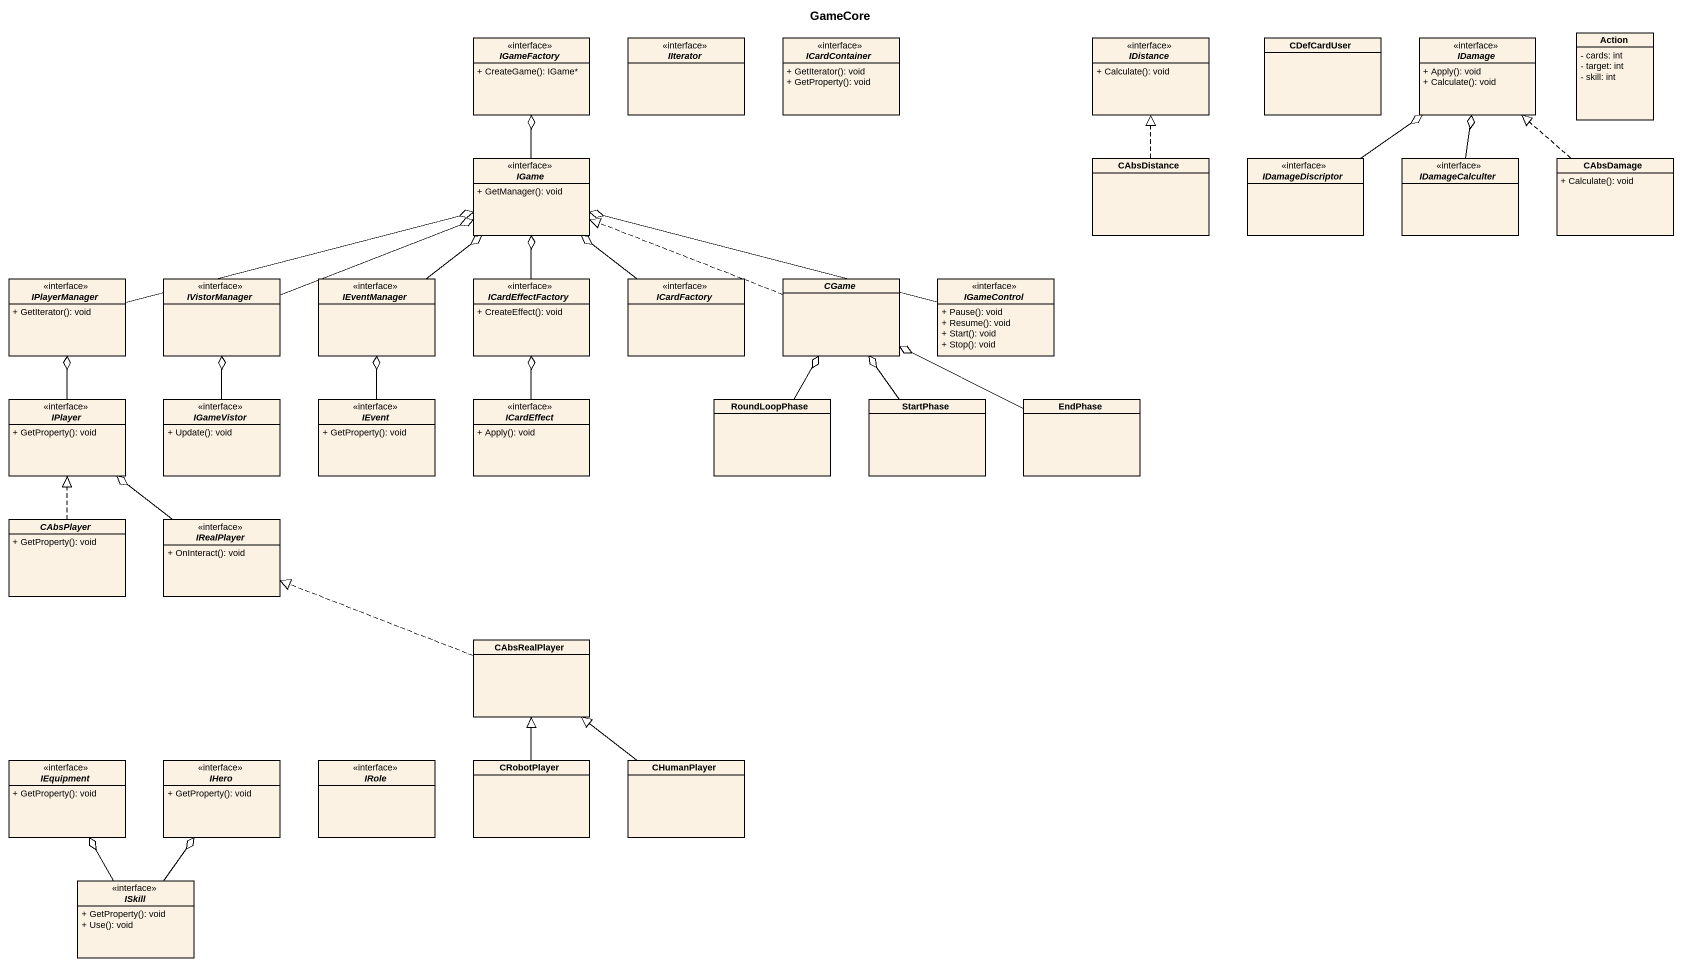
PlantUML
@startuml
title GameCore
hide circle
hide empty members
skinparam classAttributeIconSize 0
interface IGameFactory <<interface>> {
  + CreateGame(): IGame*
}
interface IIterator <<interface>>
interface ICardContainer <<interface>> {
  + GetIterator(): void
  + GetProperty(): void
}
interface IDistance <<interface>> {
  + Calculate(): void
}
class CDefCardUser
interface IDamage <<interface>> {
  + Apply(): void
  + Calculate(): void
}
class "Action" as Action_ {
  - cards: int
  - target: int
  - skill: int
}
interface IGame <<interface>> {
  + GetManager(): void
}
class CAbsDistance
interface IDamageDiscriptor <<interface>>
interface IDamageCalculter <<interface>>
class CAbsDamage {
  + Calculate(): void
}
interface IPlayerManager <<interface>> {
  + GetIterator(): void
}
interface IVistorManager <<interface>>
interface IEventManager <<interface>>
interface ICardEffectFactory <<interface>> {
  + CreateEffect(): void
}
interface ICardFactory <<interface>>
abstract class CGame
interface IGameControl <<interface>> {
  + Pause(): void
  + Resume(): void
  + Start(): void
  + Stop(): void
}
interface IPlayer <<interface>> {
  + GetProperty(): void
}
interface IGameVistor <<interface>> {
  + Update(): void
}
interface IEvent <<interface>> {
  + GetProperty(): void
}
interface ICardEffect <<interface>> {
  + Apply(): void
}
class RoundLoopPhase
class StartPhase
class EndPhase
abstract class CAbsPlayer {
  + GetProperty(): void
}
interface IRealPlayer <<interface>> {
  + OnInteract(): void
}
class CAbsRealPlayer
interface IEquipment <<interface>> {
  + GetProperty(): void
}
interface IHero <<interface>> {
  + GetProperty(): void
}
interface IRole <<interface>>
class CRobotPlayer
class CHumanPlayer
interface ISkill <<interface>> {
  + GetProperty(): void
  + Use(): void
}
IGame -up-o IGameFactory
CAbsDistance .up.|> IDistance
IDamageDiscriptor -up-o IDamage
IDamageCalculter -up-o IDamage
CAbsDamage .up.|> IDamage
IPlayerManager -right-o IGame
IVistorManager -right-o IGame
IEventManager -up-o IGame
ICardEffectFactory -up-o IGame
ICardFactory -up-o IGame
CGame .left.|> IGame
IGameControl -left-o IGame
IPlayer -up-o IPlayerManager
IGameVistor -up-o IVistorManager
IEvent -up-o IEventManager
ICardEffect -up-o ICardEffectFactory
RoundLoopPhase -up-o CGame
StartPhase -up-o CGame
EndPhase -left-o CGame
CAbsPlayer .up.|> IPlayer
IRealPlayer -up-o IPlayer
CAbsRealPlayer .left.|> IRealPlayer
CRobotPlayer -up-|> CAbsRealPlayer
CHumanPlayer -up-|> CAbsRealPlayer
ISkill -up-o IEquipment
ISkill -up-o IHero
@enduml
